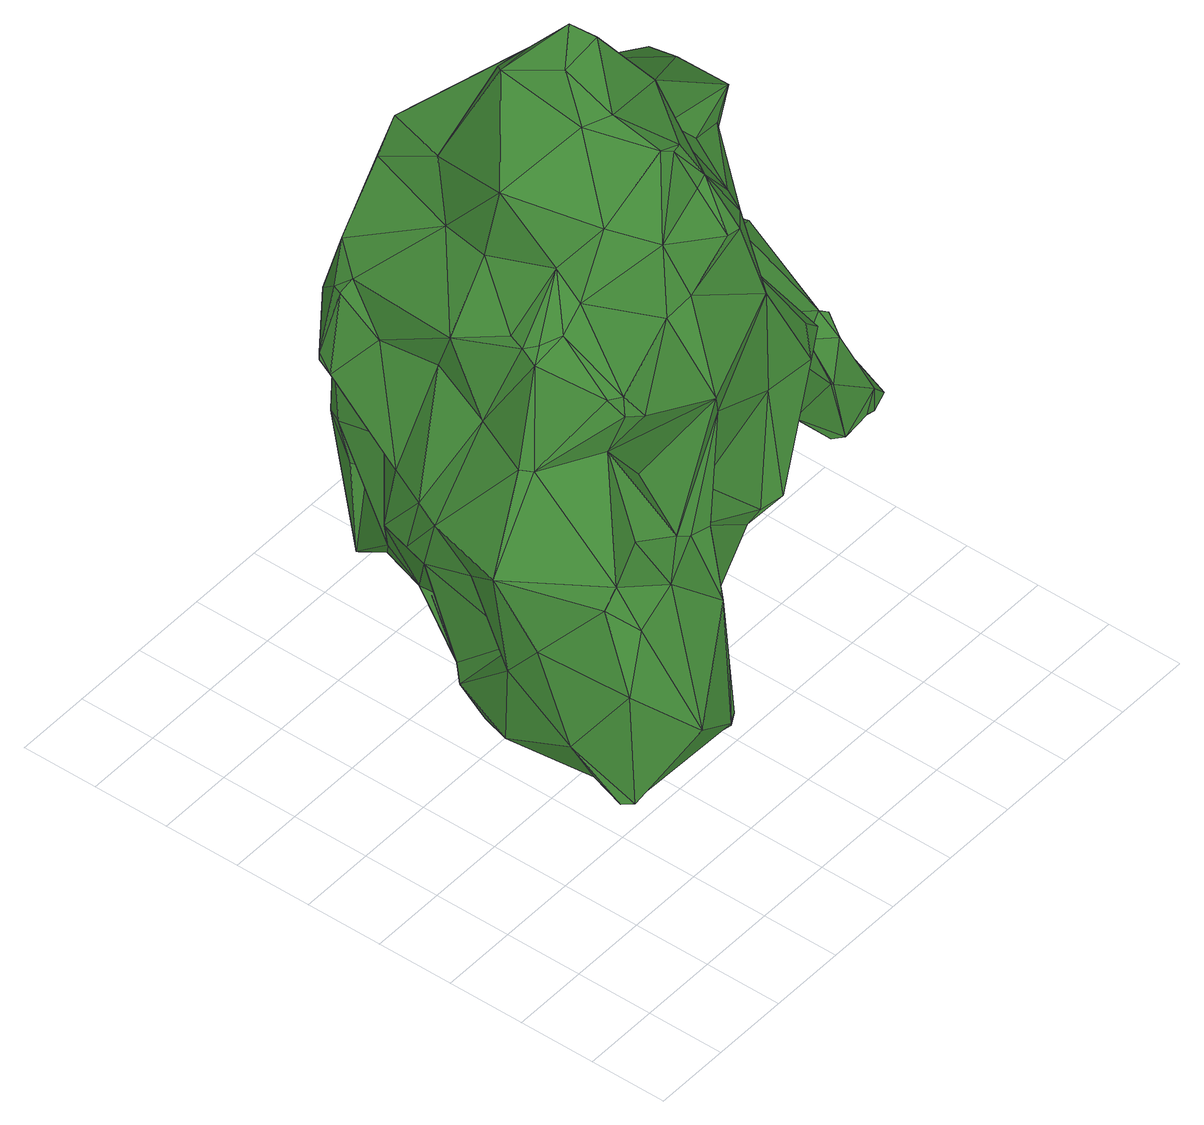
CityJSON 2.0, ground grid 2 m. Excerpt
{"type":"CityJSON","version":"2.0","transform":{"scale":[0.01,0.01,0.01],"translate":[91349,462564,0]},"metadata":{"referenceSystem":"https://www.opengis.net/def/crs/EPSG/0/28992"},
"CityObjects":{
"tree1":{"type":"SolitaryVegetationObject","attributes":{"gtid":21,"crown_width_m":12.83,"crown_median_z":8.6,"trunk_H_m":8.57,"trunk_DBH_m":0.744,"trunk_radius_m":0.372,"trunk_base_height_m":0.03,"original_gtid":"21"},"geometry":[{"type":"Solid","lod":"3","boundaries":[[[[0,1,2]],[[3,4,5]],[[6,5,4]],[[7,8,9]],[[10,11,12]],[[13,14,15]],[[3,5,16]],[[17,18,19]],[[20,18,17]],[[21,22,23]],[[24,25,26]],[[27,28,29]],[[30,31,32]],[[33,34,20]],[[35,36,13]],[[37,38,39]],[[40,41,42]],[[43,44,45]],[[46,47,48]],[[49,11,50]],[[51,49,50]],[[13,15,52]],[[49,12,11]],[[17,53,54]],[[17,54,55]],[[47,46,56]],[[57,58,59]],[[60,59,58]],[[61,62,63]],[[14,64,65]],[[66,67,31]],[[68,69,60]],[[70,71,72]],[[73,74,75]],[[76,77,78]],[[79,78,77]],[[80,23,81]],[[81,23,22]],[[0,2,82]],[[83,84,68]],[[57,85,83]],[[86,41,40]],[[37,39,87]],[[88,89,90]],[[91,92,93]],[[92,94,93]],[[95,96,97]],[[98,95,97]],[[55,51,50]],[[91,99,100]],[[19,101,102]],[[99,91,103]],[[104,105,106]],[[83,107,24]],[[108,75,74]],[[72,109,70]],[[57,110,85]],[[51,111,112]],[[39,22,21]],[[3,29,28]],[[113,88,114]],[[75,114,88]],[[113,115,89]],[[115,90,89]],[[21,23,80]],[[116,117,30]],[[47,10,48]],[[97,118,27]],[[39,119,120]],[[39,120,22]],[[121,53,122]],[[123,11,10]],[[25,124,26]],[[7,26,124]],[[125,126,127]],[[128,35,129]],[[129,52,128]],[[112,130,49]],[[131,91,132]],[[95,98,133]],[[30,117,46]],[[109,46,117]],[[81,120,119]],[[134,135,136]],[[137,138,80]],[[139,10,140]],[[112,111,141]],[[142,141,111]],[[138,143,144]],[[35,145,36]],[[146,0,82]],[[144,80,138]],[[147,136,148]],[[149,150,151]],[[149,151,152]],[[17,19,102]],[[61,153,146]],[[61,154,153]],[[64,18,65]],[[20,65,18]],[[65,155,14]],[[156,78,32]],[[156,32,67]],[[112,157,158]],[[83,68,57]],[[114,159,160]],[[14,155,125]],[[14,125,161]],[[62,61,162]],[[163,36,164]],[[36,101,19]],[[36,163,101]],[[165,102,101]],[[166,167,168]],[[21,169,87]],[[21,87,39]],[[164,166,163]],[[170,171,172]],[[165,101,163]],[[173,174,100]],[[2,175,82]],[[96,175,6]],[[176,177,69]],[[176,26,177]],[[153,178,146]],[[110,179,85]],[[22,120,81]],[[155,20,34]],[[65,20,155]],[[9,105,180]],[[38,137,81]],[[38,138,137]],[[181,110,128]],[[52,181,128]],[[49,51,112]],[[82,96,95]],[[38,81,119]],[[66,139,140]],[[39,38,119]],[[107,131,132]],[[156,182,183]],[[184,182,156]],[[185,186,16]],[[5,175,2]],[[6,175,5]],[[132,91,187]],[[94,92,131]],[[133,98,97]],[[96,82,175]],[[91,131,92]],[[188,3,186]],[[30,48,31]],[[27,29,189]],[[118,96,4]],[[97,96,118]],[[147,79,77]],[[4,96,6]],[[180,190,7]],[[91,100,187]],[[180,188,186]],[[188,180,29]],[[81,137,80]],[[136,191,62]],[[83,24,84]],[[192,72,71]],[[82,61,146]],[[189,29,104]],[[189,104,134]],[[67,193,156]],[[116,194,195]],[[55,33,20]],[[147,77,136]],[[77,76,136]],[[95,61,82]],[[196,160,21]],[[197,198,199]],[[32,200,201]],[[149,122,202]],[[32,78,200]],[[68,58,57]],[[19,64,13]],[[168,167,203]],[[14,13,64]],[[70,204,71]],[[114,204,70]],[[205,150,206]],[[48,30,46]],[[88,113,89]],[[75,170,73]],[[176,69,68]],[[19,13,36]],[[57,145,110]],[[4,28,118]],[[142,207,208]],[[121,54,53]],[[102,53,17]],[[205,1,209]],[[205,209,151]],[[41,148,43]],[[41,43,45]],[[90,170,88]],[[57,59,145]],[[1,0,209]],[[128,110,145]],[[131,107,94]],[[107,210,94]],[[103,93,173]],[[69,203,167]],[[69,167,59]],[[27,189,62]],[[46,109,56]],[[37,143,38]],[[211,79,147]],[[102,165,212]],[[103,173,100]],[[100,99,103]],[[33,213,214]],[[42,41,45]],[[151,150,205]],[[32,201,30]],[[30,201,116]],[[12,140,10]],[[170,172,73]],[[163,166,165]],[[212,165,166]],[[78,183,76]],[[50,213,33]],[[38,143,138]],[[5,2,215]],[[133,162,95]],[[61,95,162]],[[152,207,142]],[[192,216,72]],[[52,15,181]],[[181,192,217]],[[166,164,167]],[[218,167,164]],[[66,140,193]],[[56,127,47]],[[111,219,142]],[[60,69,59]],[[4,3,28]],[[193,140,220]],[[86,148,41]],[[136,135,148]],[[19,18,64]],[[221,14,216]],[[145,59,167]],[[218,145,167]],[[146,209,0]],[[17,55,20]],[[141,208,184]],[[128,145,35]],[[108,179,217]],[[143,222,223]],[[211,224,172]],[[85,174,83]],[[85,179,108]],[[103,91,93]],[[217,192,71]],[[217,71,225]],[[147,199,211]],[[79,200,78]],[[100,25,226]],[[79,201,200]],[[186,3,16]],[[220,156,193]],[[114,75,225]],[[56,109,161]],[[72,161,109]],[[3,188,29]],[[227,228,186]],[[180,186,228]],[[217,225,75]],[[217,75,108]],[[70,109,116]],[[223,79,211]],[[201,79,223]],[[32,31,67]],[[229,230,42]],[[212,166,168]],[[144,196,80]],[[201,223,231]],[[232,233,203]],[[233,168,203]],[[232,206,233]],[[86,40,230]],[[144,143,223]],[[52,129,13]],[[44,106,9]],[[62,191,63]],[[234,63,191]],[[110,217,179]],[[181,217,110]],[[150,149,202]],[[25,229,42]],[[45,25,42]],[[234,76,183]],[[234,183,235]],[[177,203,69]],[[8,45,44]],[[44,9,8]],[[31,48,236]],[[31,236,66]],[[26,237,177]],[[7,190,237]],[[7,237,26]],[[35,13,129]],[[107,132,226]],[[225,204,114]],[[71,204,225]],[[68,84,176]],[[176,84,24]],[[210,93,94]],[[174,93,210]],[[100,74,73]],[[24,26,176]],[[173,93,174]],[[53,212,238]],[[102,212,53]],[[107,174,210]],[[107,83,174]],[[108,174,85]],[[147,86,199]],[[197,199,86]],[[147,148,86]],[[16,5,215]],[[16,215,205]],[[238,212,168]],[[238,168,233]],[[87,222,37]],[[239,231,223]],[[90,115,171]],[[171,170,90]],[[227,177,237]],[[1,215,2]],[[1,205,215]],[[134,136,62]],[[160,231,239]],[[161,127,56]],[[125,127,161]],[[50,33,55]],[[47,127,10]],[[123,10,127]],[[214,213,123]],[[11,123,213]],[[50,11,213]],[[106,105,9]],[[180,105,29]],[[122,149,240]],[[36,145,218]],[[24,226,25]],[[36,218,164]],[[192,241,216]],[[100,229,25]],[[220,157,156]],[[61,63,154]],[[156,183,78]],[[149,219,240]],[[142,208,141]],[[160,159,231]],[[40,42,230]],[[229,224,230]],[[207,151,242]],[[152,151,207]],[[118,28,27]],[[208,207,242]],[[151,209,242]],[[171,144,223]],[[171,223,211]],[[87,169,239]],[[21,239,169]],[[160,239,21]],[[21,80,196]],[[27,62,162]],[[68,60,58]],[[51,243,111]],[[197,86,230]],[[27,162,133]],[[27,133,97]],[[171,115,144]],[[221,216,241]],[[62,189,134]],[[158,157,220]],[[37,222,143]],[[112,141,157]],[[125,155,126]],[[155,34,126]],[[208,242,184]],[[66,193,67]],[[156,157,184]],[[141,184,157]],[[195,70,116]],[[7,9,180]],[[8,25,45]],[[124,25,8]],[[177,244,203]],[[195,159,70]],[[70,159,114]],[[232,203,244]],[[146,178,245]],[[113,246,115]],[[230,198,197]],[[201,194,116]],[[231,194,201]],[[136,76,191]],[[195,194,159]],[[159,194,231]],[[116,109,117]],[[181,241,192]],[[43,106,44]],[[75,88,170]],[[154,63,235]],[[43,148,135]],[[43,135,134]],[[247,16,205]],[[247,185,16]],[[126,214,123]],[[33,126,34]],[[214,126,33]],[[233,202,238]],[[53,238,202]],[[248,112,158]],[[126,123,127]],[[124,8,7]],[[24,107,226]],[[100,226,187]],[[226,132,187]],[[174,108,74]],[[174,74,100]],[[76,234,191]],[[247,244,185]],[[247,206,244]],[[232,244,206]],[[247,205,206]],[[149,152,219]],[[142,219,152]],[[209,146,245]],[[209,245,242]],[[153,182,178]],[[184,178,182]],[[249,184,242]],[[153,154,182]],[[183,182,235]],[[235,182,154]],[[249,178,184]],[[104,29,105]],[[172,250,73]],[[114,246,113]],[[114,160,246]],[[196,246,160]],[[115,246,144]],[[196,144,246]],[[241,181,15]],[[14,161,216]],[[72,216,161]],[[54,121,243]],[[54,243,55]],[[219,243,240]],[[230,251,198]],[[199,198,251]],[[172,224,250]],[[250,224,229]],[[211,199,224]],[[122,243,121]],[[211,172,171]],[[251,230,224]],[[251,224,199]],[[55,243,51]],[[240,243,122]],[[73,250,100]],[[250,229,100]],[[111,243,219]],[[53,202,122]],[[233,206,202]],[[206,150,202]],[[252,244,177]],[[252,227,244]],[[244,227,185]],[[185,227,186]],[[252,177,227]],[[227,237,228]],[[237,190,228]],[[180,228,190]],[[249,242,178]],[[245,178,242]],[[248,130,112]],[[234,235,63]],[[14,221,15]],[[241,15,221]],[[134,106,43]],[[134,104,106]],[[12,49,130]],[[66,236,139]],[[236,48,139]],[[10,139,48]],[[239,222,87]],[[158,140,248]],[[220,140,158]],[[12,130,140]],[[248,140,130]],[[223,222,239]],[[253,254,255]],[[253,255,256]],[[256,255,257]],[[256,257,258]],[[255,254,259]],[[255,259,257]],[[257,259,260]],[[257,260,258]],[[259,254,261]],[[259,261,260]],[[260,261,262]],[[260,262,258]],[[261,254,263]],[[261,263,262]],[[262,263,264]],[[262,264,258]],[[263,254,265]],[[263,265,264]],[[264,265,266]],[[264,266,258]],[[265,254,267]],[[265,267,266]],[[266,267,268]],[[266,268,258]],[[267,254,269]],[[267,269,268]],[[268,269,270]],[[268,270,258]],[[269,254,271]],[[269,271,270]],[[270,271,272]],[[270,272,258]],[[271,254,273]],[[271,273,272]],[[272,273,274]],[[272,274,258]],[[273,254,275]],[[273,275,274]],[[274,275,276]],[[274,276,258]],[[275,254,277]],[[275,277,276]],[[276,277,278]],[[276,278,258]],[[277,254,279]],[[277,279,278]],[[278,279,280]],[[278,280,258]],[[279,254,281]],[[279,281,280]],[[280,281,282]],[[280,282,258]],[[281,254,283]],[[281,283,282]],[[282,283,284]],[[282,284,258]],[[283,254,285]],[[283,285,284]],[[284,285,286]],[[284,286,258]],[[285,254,287]],[[285,287,286]],[[286,287,288]],[[286,288,258]],[[287,254,289]],[[287,289,288]],[[288,289,290]],[[288,290,258]],[[289,254,291]],[[289,291,290]],[[290,291,292]],[[290,292,258]],[[291,254,293]],[[291,293,292]],[[292,293,294]],[[292,294,258]],[[293,254,295]],[[293,295,294]],[[294,295,296]],[[294,296,258]],[[295,254,297]],[[295,297,296]],[[296,297,298]],[[296,298,258]],[[297,254,299]],[[297,299,298]],[[298,299,300]],[[298,300,258]],[[299,254,301]],[[299,301,300]],[[300,301,302]],[[300,302,258]],[[301,254,253]],[[301,253,302]],[[302,253,256]],[[302,256,258]]]]}]}
},
"vertices":[
[192,179,906],[136,237,971],[96,133,802],[84,473,489],[133,264,461],[48,261,615],[94,157,470],[384,820,552],[486,817,611],[385,672,556],[898,710,1732],[693,664,1804],[775,541,1728],[675,1277,1258],[837,1222,1457],[791,1259,1216],[89,472,688],[469,953,1464],[539,1202,1474],[390,1183,1349],[544,1036,1571],[1492,743,576],[1519,567,425],[1488,619,435],[553,1157,419],[673,965,523],[474,1036,434],[442,274,539],[152,307,458],[255,520,455],[1169,773,1260],[1081,683,1487],[1038,587,1174],[634,932,1825],[660,961,1799],[647,1329,1155],[418,1258,1137],[1335,560,588],[1368,554,410],[1474,559,475],[579,781,968],[520,730,860],[602,937,740],[520,564,671],[476,769,627],[539,840,662],[1181,892,1490],[1123,832,1567],[1147,705,1541],[707,540,1759],[643,711,1775],[534,560,1640],[744,1342,1157],[272,781,1373],[430,814,1487],[435,774,1693],[1147,930,1521],[557,1349,613],[457,1213,608],[434,1228,741],[467,1173,612],[460,165,810],[612,310,618],[574,324,859],[575,1228,1447],[601,1204,1551],[904,511,1516],[947,481,1318],[422,1167,394],[307,986,604],[1089,983,1049],[1047,1163,1119],[1053,1102,1295],[1048,1042,816],[925,1173,779],[1172,1104,751],[882,337,716],[950,400,723],[1025,373,999],[1176,477,927],[1391,714,438],[1444,581,389],[243,48,648],[644,1295,468],[426,1164,391],[852,1410,661],[788,601,852],[1436,625,617],[1212,1064,730],[1283,1020,694],[1248,960,725],[895,1048,315],[900,1133,278],[986,1086,400],[902,1137,281],[407,99,519],[149,136,475],[315,176,445],[413,104,505],[978,1053,428],[862,995,547],[310,1139,1290],[323,1097,1326],[1010,1054,429],[518,478,494],[401,615,558],[504,551,555],[749,1222,417],[988,1299,697],[1099,956,1318],[776,1356,818],[448,556,1481],[623,466,1582],[1313,1028,691],[1312,1067,891],[1278,962,718],[1156,831,1161],[1160,828,1236],[161,281,459],[1445,555,420],[1477,561,403],[330,658,1409],[310,610,1413],[799,794,1884],[473,851,593],[896,1053,1635],[749,950,1795],[894,899,1689],[727,1214,901],[723,1345,1159],[744,534,1734],[871,1136,285],[857,1111,306],[449,124,504],[566,492,492],[691,438,705],[794,369,674],[1357,586,392],[1325,662,433],[923,696,1594],[815,504,1631],[598,435,1397],[367,369,1370],[1332,565,588],[1370,680,634],[494,1290,886],[322,200,938],[949,492,710],[747,537,778],[297,563,1399],[205,534,1171],[222,504,1170],[344,398,1358],[495,285,908],[562,284,889],[849,1063,1638],[890,391,1285],[659,416,1434],[781,411,1526],[1312,985,895],[1410,860,849],[1062,997,1494],[507,185,579],[274,1152,1108],[268,1147,1095],[299,1113,1292],[258,1108,1081],[392,1064,822],[222,895,945],[1455,672,652],[1146,1041,775],[1220,931,749],[1188,936,772],[1013,1059,431],[877,1299,633],[112,131,474],[450,1102,409],[305,896,537],[459,295,928],[942,1333,709],[281,674,477],[959,1243,1071],[672,351,1113],[883,380,1005],[637,327,1192],[168,505,695],[161,665,483],[863,1054,336],[137,573,451],[530,448,494],[314,825,517],[792,365,678],[1025,1189,1127],[888,463,1494],[1248,844,930],[1233,877,922],[1486,745,575],[803,610,888],[803,812,996],[1048,732,862],[1116,463,988],[1178,681,996],[279,695,1169],[182,894,809],[1104,1108,987],[59,488,972],[119,701,967],[363,362,1316],[407,341,1299],[193,250,995],[774,1186,451],[1122,703,821],[308,1010,1205],[689,794,1866],[757,838,1928],[75,375,812],[1037,1114,1299],[1026,1231,904],[432,1039,884],[375,547,1442],[824,411,1517],[884,1139,1308],[1373,666,632],[1174,711,821],[1000,905,860],[1104,1155,905],[833,1068,378],[195,701,502],[196,700,497],[781,970,792],[795,933,877],[1339,830,893],[154,809,814],[155,776,966],[826,355,705],[646,377,899],[978,659,1529],[313,866,519],[314,849,1221],[1436,685,662],[330,578,1426],[960,1206,1157],[358,407,1189],[457,633,1534],[154,759,793],[360,332,960],[1340,976,728],[145,620,846],[784,499,1615],[507,441,993],[1020,982,842],[998,905,866],[309,737,546],[712,775,3],[675,775,3],[711,784,3],[719,770,859],[718,780,859],[682,770,860],[707,793,3],[714,789,860],[701,801,3],[708,797,860],[694,807,3],[701,802,860],[685,811,3],[692,806,860],[675,812,3],[682,808,860],[665,811,3],[672,806,860],[657,807,3],[663,803,860],[649,801,3],[656,797,860],[643,794,3],[650,789,860],[639,785,3],[646,780,860],[638,775,3],[645,771,860],[639,766,3],[646,761,860],[643,757,3],[649,752,860],[649,749,3],[655,744,860],[656,743,3],[663,738,860],[665,739,3],[672,734,860],[675,738,3],[682,733,859],[684,739,3],[691,734,859],[693,743,3],[700,738,859],[701,748,3],[708,744,859],[707,756,3],[714,752,859],[711,765,3],[718,761,859]
]}
